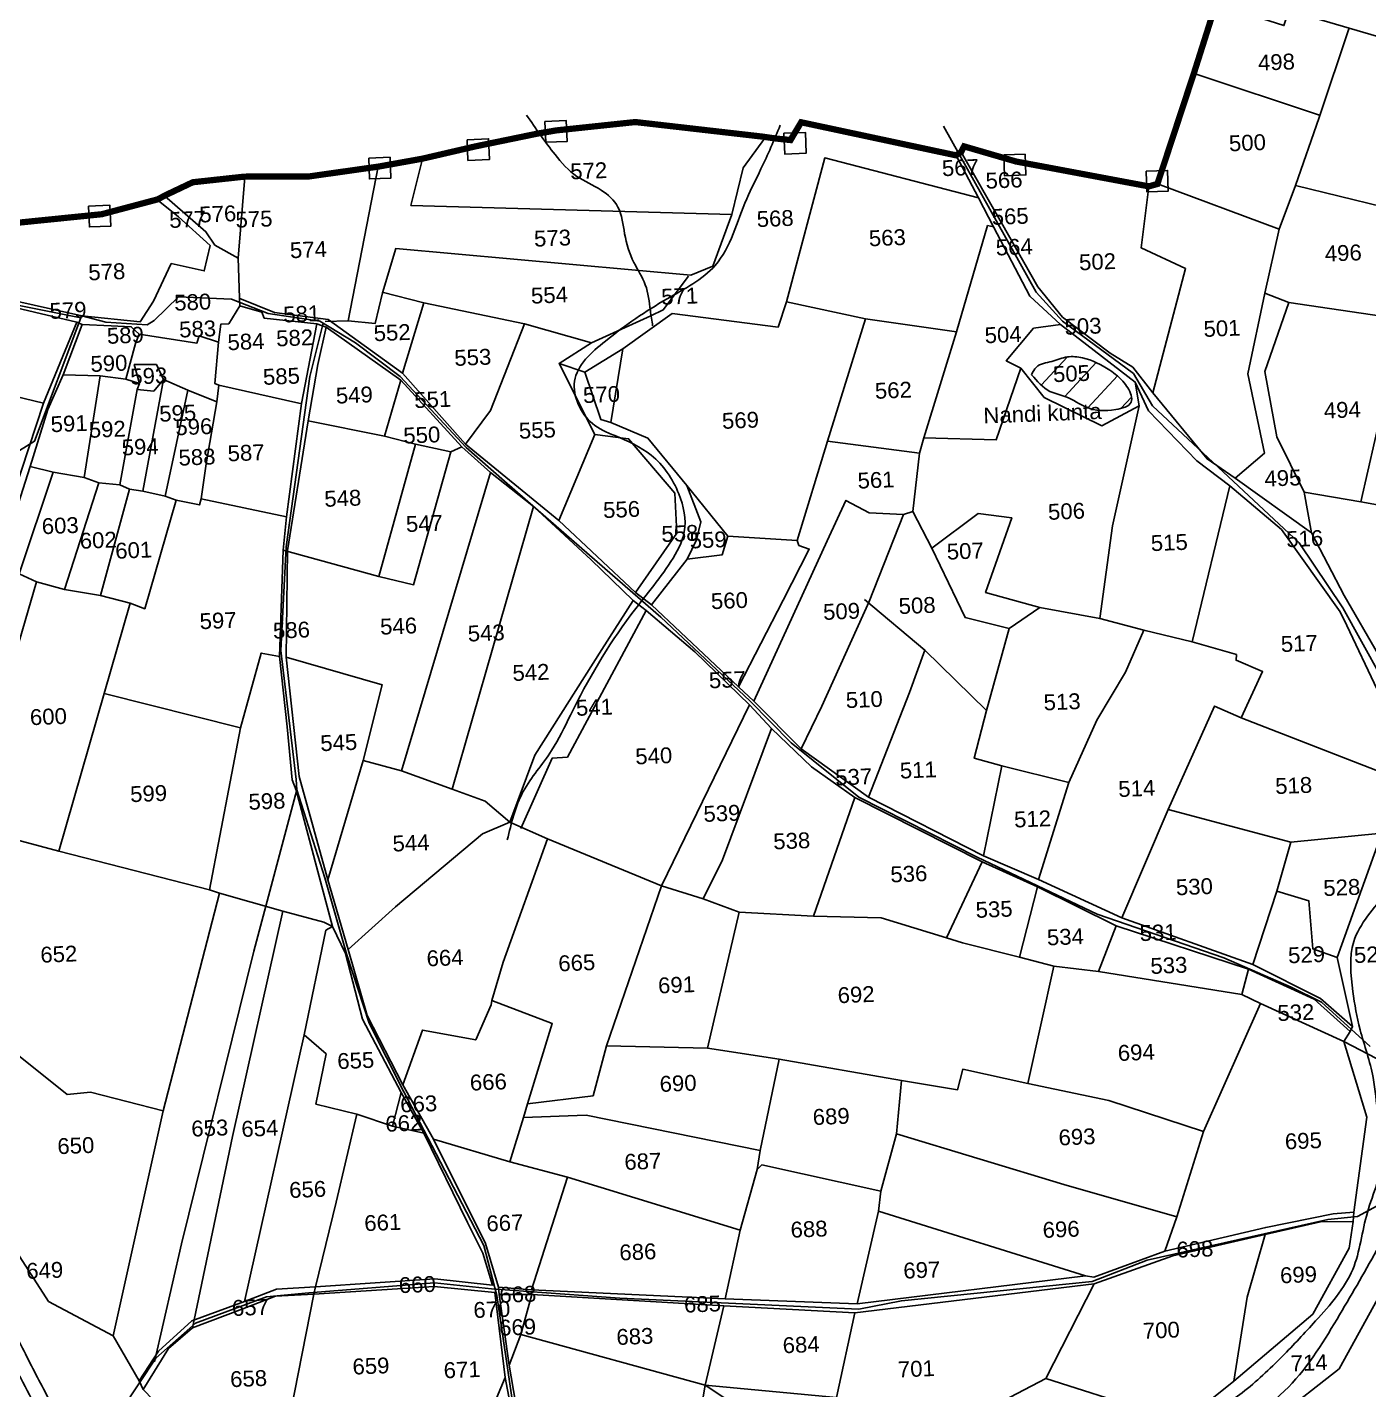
# Model space of a CAD drawing. Header units: inches. Extents: x 191726 to 254104, y 1600078 to 1621862.
# Drawn here: x 197962 to 199682, y 1615806 to 1617553 of the extents above; entities that cross this region are included whole.
import ezdxf
from ezdxf.enums import TextEntityAlignment as Align

# ---------------------------------------------------------------- set-up
doc = ezdxf.new("R2010")
doc.units = ezdxf.units.IN
doc.header["$LTSCALE"] = 15
doc.header["$MEASUREMENT"] = 0
doc.linetypes.add('ACAD_ISO02W100', pattern=[15, 12, -3])
for name, color, linetype in [('PLOT', 7, 'Continuous'), ('PLOT NO', 7, 'Continuous'), ('ROAD', 1, 'Continuous'), ('STREAM', 4, 'Continuous'), ('VILLAGE BOUNDARY STONES', 1, 'Continuous'), ('VILLAGE BOUNDAY', 5, 'Continuous')]:
    doc.layers.add(name, color=color, linetype=linetype)
doc.styles.get("Standard").update_dxf_attribs({"font": 'arial.ttf'})

msp = doc.modelspace()

# ---------------------------------------------------------------- hatches: boundary and pattern name
at = {"layer": 'STREAM'}
h = msp.add_hatch(dxfattribs=at)
h.set_pattern_fill('ANSI31', color=256, scale=254.277935, angle=2.2624)
h.set_pattern_definition([(47.2624, (196958.774, 1615726.033), (-23.3449, 21.57047), [])])
edge = h.paths.add_edge_path()
edge.add_spline(control_points=[(199249.3, 1617107.8), (199251, 1617111.4), (199255.9, 1617121.8), (199275.9, 1617123.8), (199294.4, 1617132.2), (199321.4, 1617129.7), (199342.4, 1617118.9), (199361.7, 1617104.7), (199373, 1617093), (199382.4, 1617068.9), (199350, 1617060.3), (199321.5, 1617062), (199296.5, 1617080.3), (199268.2, 1617085.2), (199256.3, 1617099.4), (199249.3, 1617107.8)], knot_values=[0, 0, 0, 0, 1.137298, 3.224371, 5.27003, 7.164129, 10.935706, 12.149162, 14.14206, 15.984788, 18.152775, 21.822375, 24.764702, 26.89406, 30.010178, 30.010178, 30.010178, 30.010178], degree=3, periodic=0)
h.paths.add_polyline_path([(199182.9, 1617039.5), (199344.8, 1617045.9), (199343.6, 1617076.9), (199181.7, 1617070.5)], flags=9)
h.paths.add_polyline_path([(199272.2, 1617092.4), (199329.9, 1617094.7), (199328.7, 1617125.8), (199270.9, 1617123.6)], flags=24)

# ---------------------------------------------------------------- linework, layer by layer
at = {"layer": 'PLOT'}
for points in [[(199509.3, 1617575.5), (199572.8, 1617555.5), (199579.1, 1617574.9), (199656.3, 1617552.3), (199805.6, 1617508.4)], [(199755.6, 1617309.4), (199587.6, 1617350.4), (199566.8, 1617294.3), (199587.6, 1617350.4), (199617.8, 1617437.5), (199656.5, 1617552.5)], [(199619.7, 1617440), (199457.9, 1617493.9)], [(198343.3, 1617175.9), (198373, 1617177.1), (198407.8, 1617173.6), (198417, 1617212.9), (198434.3, 1617269.8), (198812.4, 1617235.6), (198840.6, 1617247), (198865.1, 1617313.4), (198879.5, 1617372.9), (198907.2, 1617411.3)], [(199579.2, 1617200.3), (199698, 1617182.9), (199719.7, 1617152.3), (199799.5, 1617131.2), (199798.9, 1617111.2), (199796, 1617074.8), (199794.9, 1617043.9), (199792.6, 1616892.8), (199796, 1617074.8), (199707.5, 1617101.9), (199796, 1617074.8), (199798.9, 1617111.2), (199929.3, 1617166.2), (199939.9, 1617235.4), (200024.1, 1617231.1), (200027.4, 1617252.4), (200093, 1617416.8)], [(198468.1, 1617384.8), (198453.5, 1617324.9), (198865.1, 1617313.4)], [(198725.1, 1617141), (198788.5, 1617186.5), (198924.2, 1617168.8), (198935.2, 1617201.4), (198984.1, 1617385.8), (199181.3, 1617334.4), (199200.5, 1617297.4), (199192.9, 1617299.1), (199152.9, 1617162.7), (199111.3, 1617026.9), (199105.6, 1617007), (199097, 1616932.5), (199121.2, 1616885.2), (199164.1, 1616796.4), (199220.5, 1616782.4), (199259.8, 1616809.2), (199336.7, 1616795.1), (199393.2, 1616780.4), (199455.1, 1616765.2), (199512, 1616749), (199511.4, 1616741.7), (199545.5, 1616727.2), (199518.1, 1616667.7)], [(199715.5, 1616563.9), (199768.4, 1616562.5), (199781.3, 1616625.8), (199700.3, 1616665.7), (199692.3, 1616704.3), (199653.5, 1616786), (199645.1, 1616803.8), (199569.6, 1616909.2), (199503.4, 1616965.1), (199461, 1616997.3), (199399, 1617061.3), (199382.1, 1617098.4), (199286.4, 1617172), (199247.2, 1617208.6), (199200.5, 1617297.4), (199181.3, 1617334.4), (199152.4, 1617389.1)], [(199158.9, 1617393.3), (199210.7, 1617302.5), (199257.1, 1617220.6), (199288.7, 1617181.8), (199350.2, 1617135.3), (199379, 1617117.6), (199404.6, 1617084.4), (199474.3, 1616999.8), (199510.3, 1616975.1), (199608.1, 1616905)], [(198411.4, 1617374.6), (198373, 1617177.1)], [(198137.4, 1617337), (198190.5, 1617291.2), (198202.1, 1617274.1), (198232, 1617257.2), (198240.7, 1617361)], [(199399.6, 1617349.3), (199389.6, 1617270.7), (199446.7, 1617244), (199404.6, 1617084.4)], [(199410.6, 1617352.4), (199566.8, 1617294.3), (199548.2, 1617212.4), (199526.6, 1617109.1), (199547.8, 1617007), (199510.3, 1616975.1)], [(197804, 1617254.2), (197880.6, 1617232), (197941.7, 1617203.4), (198031.4, 1617183.3), (198106.4, 1617175.7), (198123.3, 1617202.2), (198146.1, 1617250.4), (198188.5, 1617241), (198196.2, 1617273.4), (198155.4, 1617310.4), (198127.1, 1617332.7)], [(198232, 1617257.2), (198233.8, 1617206.4), (198234, 1617196.3), (198219.9, 1617173), (198209.8, 1617172.8), (198206.8, 1617149.4), (198202.2, 1617096.5), (198207, 1617094.6), (198204.6, 1617073.2), (198191, 1616993.7), (198184.3, 1616948.8), (198182.3, 1616940.9), (198152.4, 1616947), (198138.4, 1616952), (198109.8, 1616958.4), (198092.4, 1616961), (198080.2, 1616966.7), (198053.4, 1616969), (198034.4, 1616976.1), (197994.8, 1616982.7), (197965.3, 1616990)], [(198416.6, 1617213.5), (198469.9, 1617200.1), (198599.1, 1617173.2), (198684.9, 1617148.8), (198760.9, 1617183.1), (198776.9, 1617190.8), (198809.3, 1617234.3)], [(199598.7, 1616957.1), (199563.6, 1617028.1), (199548.5, 1617112), (199579.2, 1617200.3), (199548.2, 1617212.4)], [(197915.7, 1616835.6), (197965.3, 1616990), (197987.7, 1617063.3), (198007.6, 1617107.7), (198031.8, 1617172.3), (198024.9, 1617175.1), (197939.9, 1617195.4)], [(199721.6, 1616588.8), (199518.1, 1616667.7), (199483.7, 1616682.9), (199424.3, 1616550.1), (199364.8, 1616411.4), (199258.2, 1616460.6), (199187.8, 1616490.8), (199040.3, 1616566.1), (198954, 1616628.1), (198893.1, 1616689.2), (198873.4, 1616707.4), (198762.1, 1616812.7), (198741.5, 1616828.7), (198643, 1616920.8), (198523.3, 1617018.8), (198442.8, 1617109.6), (198347.5, 1617178.8), (198278.4, 1617187.4), (198233.9, 1617205.7)], [(198234, 1617196.3), (198262.5, 1617188.1), (198265.2, 1617180.4), (198332.6, 1617172.9), (198344.9, 1617168.7), (198440.4, 1617100.7), (198518.7, 1617015.3), (198555.6, 1616982.6), (198610.6, 1616938.7), (198684.5, 1616870.6), (198738.4, 1616818.1), (198755.2, 1616805.6), (198817.6, 1616752.4), (198887.5, 1616684.4), (198915.8, 1616654.3), (198966.9, 1616605.1), (199022.6, 1616565.7), (199185.9, 1616483), (199257, 1616451.2), (199357.9, 1616401), (199527.6, 1616345.6), (199611.5, 1616306.9), (199657.9, 1616265.7), (199649.6, 1616252.8), (199679.2, 1616155.7), (199662.6, 1616033.7), (199661.4, 1616022.1), (199656.3, 1615987.9), (199609.9, 1615903.2), (199508.5, 1615817), (199418.2, 1615745.1)], [(198469.9, 1617200.1), (198442.8, 1617109.6)], [(198935.2, 1617201.4), (199036.2, 1617179.4), (199152.9, 1617162.7)], [(198024.9, 1617175.1), (197982.3, 1617071.2), (197944.8, 1616956.8), (197923, 1616887.3), (197912.5, 1616850.9), (197890.6, 1616812.6), (197854.7, 1616743.7), (197821, 1616666.2), (197675.1, 1616349.3), (197625.6, 1616234.7), (197615.3, 1616225.9)], [(198332.6, 1617172.9), (198313, 1617070.9), (198293.8, 1616925.6), (198289.8, 1616882.9), (198285.1, 1616746.6), (198294.9, 1616656.3), (198301.1, 1616588.1), (198306.5, 1616575.1), (198352.9, 1616400.2), (198369.5, 1616365.6), (198391.3, 1616281.5), (198441.1, 1616187.2), (198470, 1616135.4), (198526.1, 1616020.8), (198545.8, 1615981.5), (198558.2, 1615940.2), (198484, 1615948.4), (198330.9, 1615938.2), (198280.9, 1615935), (198240.1, 1615919.4), (198172.4, 1615894.5), (198129.7, 1615855.8), (198104.9, 1615817.7), (198110, 1615806.5)], [(198599.1, 1617173.2), (198555.4, 1617061.7), (198523.3, 1617018.8)], [(199036.2, 1617179.4), (198987.5, 1617022.4), (198948.5, 1616895.3), (198859.7, 1616900.6), (198807.4, 1616965.6)], [(197534.3, 1617057.8), (197576.9, 1617081.7), (197579.9, 1617168.4), (197982.3, 1617071.2)], [(198088.1, 1617102), (198100.5, 1617147.8), (198105, 1617159.7), (198094.8, 1617169.4), (198069.2, 1617170.3), (198031.8, 1617172.3)], [(198105, 1617159.7), (198178.8, 1617148.1), (198182.1, 1617157.8), (198206.8, 1617149.4)], [(198628.2, 1615441.4), (198593.3, 1615757.8), (198579.4, 1615837.9), (198566.5, 1615928.4), (198565.7, 1615937.7), (198549.2, 1615993.9), (198482.4, 1616127.5), (198443.1, 1616197.3), (198397.5, 1616286.3), (198373, 1616370.8), (198346.9, 1616459.9), (198310, 1616592.7), (198293.5, 1616745.8), (198295.1, 1616882.2), (198321.5, 1617048.5), (198334, 1617121.1), (198344.9, 1617168.7)], [(199387.1, 1617068.1), (199339.5, 1617042.1), (199265.6, 1617078.4), (199235.4, 1617116.3), (199216.7, 1617125.8), (199251.9, 1617167.4), (199286.4, 1617172)], [(198684.9, 1617148.8), (198643.4, 1617122.3), (198689.4, 1617031.1), (198643, 1616920.8)], [(198676.6, 1617111.2), (198725.1, 1617141), (198709.8, 1617046.7)], [(198136.2, 1617101.7), (198127.1, 1617120.9), (198098.6, 1617121.1), (198105.3, 1617096.4)], [(198762.1, 1616812.7), (198807.7, 1616871.4), (198819.8, 1616896.2), (198825.1, 1616919.2), (198807.4, 1616965.6), (198757.3, 1617026.6), (198709.8, 1617046.7), (198696.8, 1617050.5), (198676.6, 1617111.2), (198643.4, 1617122.3)], [(198007.6, 1617107.7), (198055.1, 1617106.2), (198088.1, 1617102), (198105.3, 1617096.4), (198102.5, 1617088.8), (198123.6, 1617086.8), (198136.2, 1617101.7), (198167.6, 1617087.8), (198204.6, 1617073.2)], [(198055.1, 1617106.2), (198034.4, 1616976.1)], [(199235.4, 1617116.3), (199203.7, 1617024.1), (199111.3, 1617026.9)], [(198102.5, 1617088.8), (198080.2, 1616966.7)], [(198136.2, 1617101.7), (198109.8, 1616958.4)], [(198138.4, 1616952), (198167.6, 1617087.8)], [(198207, 1617094.6), (198309.8, 1617071.5), (198313, 1617070.9)], [(198440.4, 1617100.7), (198419.4, 1617029.1)], [(199336.7, 1616795.1), (199352.9, 1616914), (199387.1, 1617068.1), (199382.1, 1617098.4)], [(199707.5, 1617101.9), (199671.6, 1616944.8), (199598.7, 1616957.1), (199608.1, 1616905), (199650.1, 1616824.5), (199694.1, 1616748.5)], [(198321.5, 1617048.5), (198419.4, 1617029.1), (198459.5, 1617018.7), (198504.7, 1617008.8), (198518.7, 1617015.3)], [(198459.5, 1617018.7), (198412.5, 1616849.1), (198289.8, 1616882.9)], [(198689.4, 1617031.1), (198732.6, 1617025.7), (198791.7, 1616956.1), (198794.6, 1616904.8), (198741.5, 1616828.7)], [(199105.6, 1617007), (198987.5, 1617022.4)], [(198412.5, 1616849.1), (198456.8, 1616838.5), (198504.7, 1617008.8)], [(197994.8, 1616982.7), (197951.1, 1616852.3), (197973.3, 1616842), (198009.1, 1616832.2), (198055.3, 1616824.5), (198093.3, 1616814.8), (198112.1, 1616807.7), (198152.4, 1616947)], [(198555.6, 1616982.6), (198441.4, 1616599.7)], [(198053.4, 1616969), (198009.1, 1616832.2)], [(199503.4, 1616965.1), (199455.1, 1616765.2)], [(200229.8, 1616975), (200231.4, 1616828.1), (200088, 1616824), (199792.6, 1616892.8), (199714.2, 1616936.9), (199671.6, 1616944.8)], [(198055.3, 1616824.5), (198092.4, 1616961)], [(198184.3, 1616948.8), (198293.8, 1616925.6)], [(198893.1, 1616689.2), (198987, 1616894.9), (199011.3, 1616946.7), (199041.2, 1616930.8), (199085.1, 1616928.6), (199097, 1616932.5)], [(198506.3, 1616576.3), (198610.6, 1616938.7)], [(199085.1, 1616928.6), (199041.1, 1616817.1), (198980.2, 1616682.8), (198954, 1616628.1)], [(199121.2, 1616885.2), (199180.9, 1616930), (199223.8, 1616924.4), (199190.3, 1616828.7), (199259.8, 1616809.2)], [(198859.7, 1616900.6), (198852.6, 1616877), (198807.7, 1616871.4)], [(198948.5, 1616895.3), (198951, 1616888.9), (198964.1, 1616884.1), (198930.7, 1616818.7), (198873.4, 1616707.4)], [(197881.9, 1616529), (197973.3, 1616842)], [(198235.1, 1616654.9), (198060, 1616698.9), (198093.3, 1616814.8)], [(198373, 1616370.8), (198433.6, 1616425.5), (198545.4, 1616518.9), (198580.4, 1616534.1), (198612.2, 1616619.9), (198698.3, 1616755.3), (198738.4, 1616818.1)], [(199040.3, 1616566.1), (199092.7, 1616700.4), (199112.5, 1616754.6), (199035.1, 1616819.4)], [(198755.2, 1616805.6), (198654.2, 1616617.4), (198634.4, 1616616), (198594.5, 1616526.1)], [(199112.5, 1616754.6), (199191.6, 1616677.4), (199220.5, 1616782.4)], [(199191.6, 1616677.4), (199175.6, 1616616), (199211.2, 1616606.3), (199297.2, 1616584.7), (199333.1, 1616664.8), (199369.9, 1616726.5), (199393.2, 1616780.4)], [(198195, 1616447.2), (198235.1, 1616654.9), (198261.6, 1616750.8), (198285.1, 1616746.6)], [(198293.5, 1616745.8), (198416.7, 1616710.1), (198392.4, 1616613.2), (198441.4, 1616599.7), (198506.3, 1616576.3), (198548.8, 1616560.9), (198580.4, 1616534.1), (198628.7, 1616512.8), (198774.7, 1616452.2), (198828.1, 1616435.5), (198874.5, 1616418.4), (198969.6, 1616413.3), (199056.3, 1616411.5), (199140.2, 1616385.6), (199160.5, 1616379.1), (199233.7, 1616360.8), (199277.8, 1616349.2), (199335, 1616342.7), (199519, 1616313.1), (199542.8, 1616301.3), (199649.6, 1616252.8), (199753.9, 1616198.6)], [(198104.9, 1615817.7), (198071.7, 1615875.2), (197988.7, 1615919.5), (197940.4, 1615994.5), (197861, 1616104.7), (197756.3, 1616167.1), (197632.2, 1616216), (197615.3, 1616225.9), (197602.7, 1616236.6), (197425.4, 1616348.5), (197393.6, 1616401.5), (197385.8, 1616401.7), (197369.3, 1616521.1), (197280.2, 1616609.3), (197206.4, 1616710.2)], [(198060, 1616698.9), (198002.1, 1616496.9)], [(198856.5, 1615922.7), (198875.4, 1616010.8), (198897.6, 1616088.6), (198901.1, 1616112.8), (198925.7, 1616229.9), (198833.6, 1616244.3), (198704.1, 1616247.3), (198774.7, 1616452.2), (198887.5, 1616684.4)], [(198915.8, 1616654.3), (198853.1, 1616485.6), (198828.1, 1616435.5)], [(198392.4, 1616613.2), (198346.9, 1616459.9)], [(199211.2, 1616606.3), (199187.8, 1616490.8)], [(199258.2, 1616460.6), (199297.2, 1616584.7)], [(199022.6, 1616565.7), (198969.6, 1616413.3)], [(199424.3, 1616550.1), (199581.5, 1616508.3), (199698.2, 1616519.7), (199641.1, 1616360.6), (199660.8, 1616271.8)], [(198289.2, 1615726.6), (198329.1, 1615928.9), (198330.9, 1615938.2), (198357.6, 1616046.7), (198384.1, 1616159.7), (198331.6, 1616172.5), (198344.9, 1616236.8), (198316.5, 1616261.5), (198344.5, 1616395.5), (198352.9, 1616400.2), (198341.8, 1616405.6), (198289.2, 1616420), (198208, 1616443.1), (198195, 1616447.2), (198002.1, 1616496.9), (197881.9, 1616529)], [(198580.4, 1616098.3), (198597.6, 1616155.2), (198602.8, 1616172.7), (198634.6, 1616276), (198557, 1616305.3), (198571.6, 1616354.3), (198628.7, 1616512.8)], [(199641.1, 1616360.6), (199609.7, 1616371.7), (199604.7, 1616433.3), (199563.8, 1616445.5), (199581.5, 1616508.3)], [(199185.9, 1616483), (199140.2, 1616385.6)], [(197703, 1616385.5), (197822.4, 1616374.7), (197851.9, 1616310.3), (197913.7, 1616264), (198012.8, 1616184.8), (198042.4, 1616187.7), (198135.8, 1616163.9), (198208, 1616443.1)], [(199257, 1616451.2), (199233.7, 1616360.8)], [(199563.8, 1616445.5), (199532.9, 1616351.3)], [(198289.2, 1616420), (198224.6, 1616130.9), (198173.4, 1615885.4)], [(198833.6, 1616244.3), (198874.5, 1616418.4)], [(199657.9, 1616265.7), (199660.8, 1616271.8), (199619.9, 1616307.9), (199532.9, 1616351.3), (199364.8, 1616411.4)], [(199357.9, 1616401), (199335, 1616342.7)], [(199277.8, 1616349.2), (199244.5, 1616199)], [(199519, 1616313.1), (199527.6, 1616345.6)], [(198443.1, 1616197.3), (198468.2, 1616267.4), (198536.5, 1616254.8), (198556.2, 1616299.6), (198557, 1616305.3)], [(199420.1, 1615983.7), (199435.4, 1616027.8), (199469.7, 1616137.2), (199542.8, 1616301.3)], [(198240.1, 1615919.4), (198316.5, 1616261.5)], [(198704.1, 1616247.3), (198687, 1616183.2), (198602.8, 1616172.7)], [(199469.7, 1616137.2), (199348.3, 1616177.2), (199244.5, 1616199), (199161.1, 1616217.1), (199154.3, 1616190.9), (199082.3, 1616202.7), (198925.7, 1616229.9)], [(199082.3, 1616202.7), (199075.9, 1616134.2), (199055.9, 1616060.8), (199053.1, 1616035.2), (199025.7, 1615916.3)], [(198429.8, 1616144.1), (198441.1, 1616187.2)], [(198903.1, 1615150.9), (198974.9, 1615125.6), (198988.9, 1615155.9), (199073.1, 1615178.3), (199105.2, 1615170.1), (199125, 1615182.9), (199157.8, 1615267.9), (199235.3, 1615478.1), (199379.7, 1615650.9), (199562.9, 1615769.9), (199643.8, 1615833.1), (199720.8, 1615973.8), (199751.7, 1616043.6), (199750.8, 1616067), (199751.4, 1616074.1), (199753.4, 1616085.6), (199761.2, 1616181.2)], [(198071.7, 1615875.2), (198135.8, 1616163.9)], [(198384.1, 1616159.7), (198429.8, 1616144.1), (198470, 1616135.4)], [(198597.6, 1616155.2), (198678, 1616158.4), (198901.1, 1616112.8)], [(198482.4, 1616127.5), (198580.4, 1616098.3), (198654.3, 1616078.7), (198875.4, 1616010.8)], [(199075.9, 1616134.2), (199290.7, 1616069.4), (199435.4, 1616027.8)], [(198897.6, 1616088.6), (198903.4, 1616094.5), (199055.9, 1616060.8)], [(198608, 1615934.3), (198654.3, 1616078.7)], [(198566.5, 1615928.4), (198608.3, 1615928.3), (198854.5, 1615913.7), (199022.8, 1615904.7), (199329.5, 1615942.2), (199430.2, 1615978.1), (199548.7, 1616005.4), (199619.9, 1616021.6), (199661.4, 1616022.1)], [(198856.5, 1615922.7), (199025.7, 1615916.3), (199318.6, 1615952.2), (199329.2, 1615950.5), (199420.1, 1615983.7), (199549.5, 1616014.4), (199636.1, 1616031.9), (199662.6, 1616033.7)], [(199318.6, 1615952.2), (199053.1, 1616035.2)], [(199508.5, 1615817), (199525.5, 1615924.8), (199548.7, 1616005.4)], [(198586.2, 1615758.8), (198574.2, 1615821.9), (198561, 1615930.7), (198483.3, 1615938.6), (198329.1, 1615928.9), (198280, 1615926.4), (198237.8, 1615910), (198173.4, 1615885.4), (198142.7, 1615859.1), (198110, 1615806.5), (198188.2, 1615725.7)], [(198565.7, 1615937.7), (198608, 1615934.3), (198856.5, 1615922.7)], [(199329.5, 1615942.2), (199267.6, 1615820.8)], [(198579.4, 1615837.9), (198594.3, 1615877), (198608.3, 1615928.3)], [(198854.5, 1615913.7), (198830.8, 1615812), (198812, 1615702.3), (198747.6, 1615716.9), (198586.2, 1615758.8)], [(199022.8, 1615904.7), (198999.1, 1615796.4), (198830.8, 1615812), (198594.3, 1615877)], [(198552.1, 1615769), (198574.2, 1615821.9)], [(198830.8, 1615812), (198978.8, 1615713.6), (199084.6, 1615667.8), (199149, 1615588.4), (199231.7, 1615561.7), (199292.9, 1615676.3), (199386.1, 1615742.1)], [(199393.8, 1615780.3), (199267.6, 1615820.8), (199120.7, 1615743.6)]]:
    msp.add_lwpolyline(points, dxfattribs=at)
at = {"layer": 'ROAD'}
for points in [[(199809.4, 1616586.9), (199780.8, 1616645.9), (199722.5, 1616675.7), (199648.2, 1616808.7), (199592.2, 1616892.1), (199404.1, 1617067.8), (199380.1, 1617109.2), (199288.7, 1617176.4), (199255.1, 1617213.7), (199136.5, 1617426.3)], [(196988.8, 1615829.8), (197069.5, 1616159.4), (197146, 1616393.6), (197182, 1616518.4), (197220.1, 1616637), (197232.3, 1616667.6), (197336.2, 1616733.6), (197428.4, 1616754.6), (197487.6, 1616781.7), (197537, 1616820.4), (197680.1, 1616856.8), (197712.4, 1616889.7), (197781.1, 1616929.2), (197871.1, 1616955.5), (197911.4, 1616985.9), (197970.9, 1617022.4), (198030.3, 1617180.8), (197940.6, 1617198.6), (197892.2, 1617220.8), (197780.2, 1617258.5)], [(198031.4, 1617183.3), (198062.3, 1617175), (198115.3, 1617171.6), (198124.3, 1617177.3), (198155.3, 1617207.8), (198223.3, 1617204.6), (198270.5, 1617186.4), (198336.8, 1617176.5), (198382.3, 1617148.5), (198439.8, 1617105.4), (198524.2, 1617014.6), (198573.3, 1616971.1), (198662.7, 1616893.4), (198773.8, 1616796.7), (198887.9, 1616689.7), (198941.2, 1616635.6), (199027.7, 1616566.1), (199179.5, 1616489.2), (199333.5, 1616415.9), (199495.8, 1616360.1), (199582.3, 1616322.4), (199621.2, 1616303), (199683.4, 1616246.4)], [(198124.7, 1615841.9), (198159.3, 1615993.1), (198252.1, 1616368.4), (198307, 1616575.4), (198306.5, 1616588.9), (198286.7, 1616754), (198293.3, 1616887.2), (198324, 1617105.7), (198340.9, 1617174.1)], [(198307, 1616575.4), (198342.9, 1616462.8), (198371.2, 1616363.7), (198400.1, 1616276.4), (198444.5, 1616188.2), (198480.4, 1616119.3), (198547, 1615991.1), (198563.6, 1615927.2), (198584.3, 1615787.8), (198597.3, 1615674.9), (198614.4, 1615522.4), (198635.3, 1615357), (198635.2, 1615327.8), (198621.2, 1615274.1), (198607.9, 1615245.6), (198636.7, 1615183.6), (198658.7, 1615140.2), (198692.3, 1614914.2), (198704.4, 1614854.9), (198729.8, 1614693.8), (198736.3, 1614648.8), (198787.2, 1614529.3)], [(199837.2, 1616134.2), (199746.8, 1616071.7), (199667, 1616028.2), (199629.2, 1616024.6), (199397.4, 1615972.5), (199326.9, 1615944.8), (199082.3, 1615920.3), (199027.8, 1615909.6), (198721.4, 1615923.7), (198556.6, 1615935.4), (198483.6, 1615943.1), (198322.6, 1615930.4), (198268.1, 1615925.3), (198177.4, 1615891.6), (198126.5, 1615846.8), (198082.9, 1615780.7)]]:
    msp.add_lwpolyline(points, dxfattribs=at)
at = {"layer": 'STREAM'}
for points in [[(198601.8, 1617440.7), (198638.2, 1617390.1), (198666.3, 1617362.1), (198697.2, 1617344.6), (198718.9, 1617322.6), (198727.5, 1617288.6), (198739.4, 1617251.7), (198754, 1617223.1), (198760.5, 1617190.1), (198763.4, 1617170.5)], [(198577, 1616511.2), (198597.5, 1616573.4), (198633.9, 1616625.8), (198658.1, 1616671.4), (198735.4, 1616799.7), (198786.8, 1616868.2), (198804, 1616906.4), (198796.9, 1616955), (198761.6, 1617004.5), (198714.8, 1617029.7), (198686.1, 1617045.2), (198663.2, 1617099.4), (198702.8, 1617150.9), (198781.8, 1617205), (198843.6, 1617248), (198884, 1617333.4), (198902.3, 1617371.6), (198927.1, 1617427.7)], [(200284.6, 1617318.1), (200282.8, 1617295.2), (200308, 1617264.9), (200318.8, 1617237.9), (200313.2, 1617200.9), (200311.6, 1617163.8), (200314.4, 1617133), (200342.5, 1617096.6), (200382, 1617048.7), (200413.1, 1617023.6), (200433.1, 1617001.4), (200471.7, 1616974), (200539, 1616906.3), (200567.3, 1616856.5), (200569.1, 1616800.5), (200558.2, 1616754.8), (200544.3, 1616684.2), (200533.3, 1616679.5), (200507.2, 1616682.2), (200451.6, 1616680.6), (200406.4, 1616667.1), (200348.6, 1616657.4), (200255.5, 1616634.5), (200207.1, 1616620.9), (200137.7, 1616623.1), (200079.8, 1616633.1), (200010.4, 1616657.1), (199951.4, 1616647.3), (199867.7, 1616603.8), (199798.1, 1616565.2), (199772.9, 1616530.2), (199741.5, 1616491.5), (199704.4, 1616443.6), (199662.4, 1616380.8), (199661.2, 1616317), (199670.5, 1616267.9), (199687.2, 1616206.8), (199693.4, 1616158.4), (199699.8, 1616106.7), (199679.8, 1616033.6), (199661, 1615960.5), (199613.5, 1615894.5), (199570.7, 1615849), (199519.3, 1615802.4), (199421.8, 1615734.9), (199369.1, 1615688.9), (199325.7, 1615644.5), (199307, 1615618.5), (199252.2, 1615559.2), (199180.7, 1615536.5), (199109.1, 1615564), (199024.5, 1615637.9), (198977.5, 1615685.5), (198908.7, 1615697.2), (198836.5, 1615738.8), (198829.8, 1615782.5), (198830.1, 1615727.5), (198819.4, 1615685.6), (198809.4, 1615626.5), (198805, 1615581.2), (198773.8, 1615539.2), (198725.8, 1615501.4), (198686.7, 1615425.4), (198692.5, 1615373.7), (198688.2, 1615310.4), (198665, 1615270), (198613.7, 1615188.9), (198579.8, 1615137.5), (198564.4, 1615073.2), (198539.2, 1614958.4), (198526.6, 1614903.5), (198525.1, 1614861.8), (198530.9, 1614839.8), (198526.1, 1614821.7), (198505.5, 1614821.7), (198462.3, 1614863.8), (198415.4, 1614939.3), (198351.8, 1615030.1), (198354.7, 1615099.5), (198362.9, 1615187.9), (198390.6, 1615270.6), (198403.1, 1615314.9), (198370.2, 1615365), (198327.3, 1615399.5), (198293.1, 1615482.2), (198278.6, 1615581.2), (198265.7, 1615641.9), (198256.5, 1615669), (198247.3, 1615699)], [(199249.3, 1617107.8), (199255.4, 1617117.6), (199275.3, 1617124.9), (199295.3, 1617130.6), (199314.5, 1617129.5), (199349.4, 1617113.6), (199359.3, 1617106.2), (199372.6, 1617090.9), (199377, 1617072.7), (199357.1, 1617063.1), (199319.9, 1617066), (199293.2, 1617079.4), (199272.7, 1617086.4), (199249.3, 1617107.8)], [(198709.8, 1615373.8), (198750.2, 1615429.5), (198786.4, 1615492.2), (198855.8, 1615548.4), (198923.2, 1615555.5), (199031.7, 1615550.8), (199114.3, 1615525), (199158.7, 1615509.4), (199248.3, 1615541.9), (199319.4, 1615626.8), (199462.9, 1615732.4), (199573.7, 1615804.7), (199641, 1615896.9), (199691.7, 1615984.7), (199733.3, 1616091.4), (199725.4, 1616176.5), (199721.2, 1616268.4), (199710.1, 1616336.9), (199701.3, 1616396.5), (199812.1, 1616498.6), (199893.8, 1616568.8), (199983, 1616578.1), (200034.2, 1616538.9), (200085.4, 1616515.8), (200199.6, 1616546.8), (200245.4, 1616595.6), (200321.5, 1616611.5), (200430.7, 1616616.6), (200542.4, 1616629.4), (200596, 1616690.1), (200624, 1616750.5), (200680.4, 1616839), (200695.9, 1616862.1), (200737.6, 1616917.9), (200765.6, 1616909.3), (200788.3, 1616906.3), (200802.4, 1616924.3), (200844.2, 1616927.2)], [(197143.6, 1616597.3), (197188.2, 1616535.3), (197218.6, 1616485.1), (197241.1, 1616448.9), (197282.2, 1616349.9), (197331.4, 1616312.8), (197394.8, 1616260.2), (197458.7, 1616226.3), (197495.5, 1616203.6), (197573.5, 1616158.4), (197645.2, 1616119.9), (197715.3, 1616088), (197771.3, 1616049.4), (197850.3, 1615978.2), (197933.2, 1615858.1), (197978.1, 1615773.2), (198038.9, 1615662), (198077.3, 1615567), (198073.6, 1615519.8), (198018, 1615484.8), (197982.4, 1615492.1), (197908, 1615542.4), (197791.4, 1615571.9), (197726.9, 1615574.3), (197663.6, 1615624.4), (197641.7, 1615691), (197612.5, 1615741.2), (197547.8, 1615759.9), (197436.8, 1615794.5), (197378.6, 1615826.9), (197347.2, 1615883.8), (197323.2, 1615923.3), (197293.3, 1615945), (197249.8, 1615963.1), (197167.7, 1615956.7), (197125.4, 1615962.5), (197095.7, 1615991.6), (197054.3, 1616020.9), (197009.2, 1616050.7)], [(197047.5, 1616004.6), (197062.5, 1615969.9), (197109.7, 1615921), (197136.4, 1615903.5), (197218.4, 1615896.2), (197292.3, 1615890.5), (197324.4, 1615846.6), (197386.4, 1615770.8), (197427.7, 1615760.7), (197529, 1615734.3), (197600.4, 1615714.9), (197626.2, 1615657.1), (197673.5, 1615576.4), (197748.8, 1615519.9), (197807.4, 1615511.1), (197914.6, 1615493.1), (197968.1, 1615471.7), (198032.1, 1615466.8), (198070.5, 1615496.8), (198082.7, 1615510), (198144.1, 1615476.5), (198164.8, 1615455.1)]]:
    msp.add_spline(points, degree=3, dxfattribs=at)
msp.add_open_spline([(197920.2, 1614904.8), (197925.9, 1614905.9), (197942.7, 1614909.2), (197966.4, 1614917.2), (198009.9, 1614921.4), (198055.7, 1614937.3), (198111.5, 1614945.4), (198155.3, 1614946.9), (198195, 1614960.9), (198237.7, 1614977.6), (198274.7, 1614984.5), (198336.9, 1614978.1), (198263, 1615050.6), (198264.4, 1615104.6), (198278.9, 1615167.9), (198251.6, 1615228.2), (198240.9, 1615293.8), (198204.3, 1615352), (198205.3, 1615425.7), (198176.7, 1615499.8), (198121.5, 1615540), (198089.4, 1615580.4), (198078.5, 1615647.9), (198034.9, 1615716.5), (197989.5, 1615792.1), (197951.6, 1615867.1), (197917.3, 1615935.8), (197882.5, 1615997.5), (197844.7, 1616046.4), (197783.2, 1616083.2), (197713.1, 1616155), (197613.2, 1616219.2), (197500.3, 1616268.4), (197417.5, 1616329.9), (197348.9, 1616423.9), (197287.9, 1616495.5), (197235.1, 1616568.6), (197216.7, 1616618.5), (197200.9, 1616655.5), (197193.6, 1616675.7), (197192, 1616680.2)], degree=3, knots=[0, 0, 0, 0, 1.689878, 5.073348, 7.322631, 14.53612, 19.252728, 23.928308, 27.327752, 31.654464, 37.158478, 39.517468, 46.199966, 53.63578, 57.51862, 64.599417, 72.383165, 77.068347, 84.327881, 93.662754, 98.99388, 104.305099, 108.324464, 118.798345, 127.827198, 134.447094, 143.557928, 150.466451, 155.366781, 161.548998, 171.331692, 184.833383, 196.215861, 207.691762, 214.64681, 230.406493, 235.536009, 241.078369, 245.980751, 247.412311, 247.412311, 247.412311, 247.412311], dxfattribs=at)
at = {"layer": 'VILLAGE BOUNDARY STONES'}
for points in [[(198625.3, 1617432.5), (198652.7, 1617433.6), (198653.8, 1617407), (198626.3, 1617405.9)], [(198931.8, 1617417.4), (198959.2, 1617418.5), (198960.3, 1617391.9), (198932.8, 1617390.8)], [(198525.6, 1617409.2), (198553, 1617410.3), (198554.1, 1617383.7), (198526.6, 1617382.6)], [(198399.3, 1617385.5), (198426.7, 1617386.6), (198427.8, 1617360), (198400.3, 1617358.9)], [(199213.5, 1617389.6), (199240.9, 1617390.6), (199242, 1617364.1), (199214.5, 1617363)], [(199396.1, 1617368.8), (199423.6, 1617369.8), (199424.6, 1617343.3), (199397.2, 1617342.2)], [(198040.2, 1617323.9), (198067.6, 1617325), (198068.7, 1617298.4), (198041.2, 1617297.4)]]:
    msp.add_lwpolyline(points, close=True, dxfattribs=at)
at = {"layer": 'VILLAGE BOUNDAY', "linetype": 'ACAD_ISO02W100', "ltscale": 0.2, "const_width": 8}
msp.add_lwpolyline([(197909.9, 1617298.7), (198057.1, 1617313.6), (198128.6, 1617332.6), (198139.2, 1617338.2), (198173.8, 1617354.6), (198239.1, 1617361.7), (198248.8, 1617362.1), (198323.2, 1617362.1), (198411.4, 1617374.6), (198468.1, 1617384.8), (198535.7, 1617400.5), (198615.4, 1617416.9), (198640, 1617421.1), (198741.2, 1617431.8), (198903.5, 1617413.2), (198922, 1617410.6), (198940.2, 1617408.7), (198953.8, 1617431.5), (199152.4, 1617389.1), (199158.9, 1617393.3), (199162.7, 1617400.6), (199229.3, 1617381.2), (199399.6, 1617349.3), (199410.6, 1617352.4), (199457.6, 1617495), (199484.9, 1617581.1)], dxfattribs=at)

# ---------------------------------------------------------------- texts
at = {"layer": 'PLOT NO'}
for s, height, p in [('498', 20.34, (199563.2, 1617508.7)), ('500', 20.34, (199526, 1617405.3)), ('567', 20.34, (199158, 1617373.4)), ('572', 20.34, (198681.4, 1617369.3)), ('566', 20.34, (199213.9, 1617357.4)), ('577', 20.34, (198167.2, 1617307)), ('576', 20.34, (198205.8, 1617314)), ('575', 20.34, (198252.2, 1617307.3)), ('568', 20.34, (198920.5, 1617308.1)), ('565', 20.34, (199221.8, 1617310.9)), ('574', 20.34, (198322, 1617268.2)), ('573', 20.34, (198635, 1617283)), ('563', 20.34, (199064.3, 1617283.5)), ('564', 20.34, (199227, 1617271.7)), ('502', 20.34, (199333.8, 1617252.7)), ('496', 20.34, (199648.9, 1617263.9)), ('578', 20.34, (198063.5, 1617239.8)), ('580', 20.34, (198173.6, 1617200.9)), ('554', 20.34, (198631.1, 1617209.9)), ('571', 20.34, (198798, 1617208.5)), ('579', 20.34, (198013.8, 1617190.4)), ('581', 20.34, (198313.4, 1617185.8)), ('583', 20.34, (198179.9, 1617166.5)), ('552', 20.34, (198429.4, 1617161.8)), ('503', 20.34, (199315.2, 1617170)), ('501', 20.34, (199493.4, 1617167.3)), ('589', 20.34, (198087.3, 1617158.4)), ('584', 20.34, (198241.9, 1617150.2)), ('582', 20.34, (198304.3, 1617155.1)), ('504', 20.34, (199212.8, 1617159.2)), ('553', 20.34, (198532.8, 1617130.1)), ('590', 20.34, (198066.2, 1617122.4)), ('593', 20.34, (198117.3, 1617106.2)), ('585', 20.34, (198287.4, 1617105.8)), ('505', 20.34, (199300.4, 1617109.3)), ('549', 20.34, (198380.9, 1617081.8)), ('551', 20.34, (198481.4, 1617076)), ('570', 20.34, (198697.8, 1617082.4)), ('562', 20.34, (199072, 1617087.9)), ('595', 20.34, (198154.4, 1617058.5)), ('Nandi kunta', 20.342, (199263.2, 1617058.3)), ('494', 20.34, (199647.7, 1617062.7)), ('591', 20.34, (198015.2, 1617045.1)), ('596', 20.34, (198175.1, 1617041.1)), ('569', 20.34, (198876, 1617049.4)), ('592', 20.34, (198064.1, 1617037.9)), ('550', 20.34, (198467.4, 1617030.5)), ('555', 20.34, (198615.5, 1617036.8)), ('594', 20.34, (198106.3, 1617015.3)), ('587', 20.34, (198242.1, 1617007.7)), ('588', 20.34, (198179.1, 1617002.2)), ('561', 20.34, (199049.8, 1616972.8)), ('495', 20.34, (199571.5, 1616975.3)), ('548', 20.34, (198366.1, 1616949.4)), ('556', 20.34, (198723.5, 1616935)), ('547', 20.34, (198470.7, 1616917.1)), ('506', 20.34, (199294, 1616932.7)), ('603', 20.34, (198003.8, 1616914.3)), ('558', 20.34, (198798.3, 1616904.3)), ('602', 20.34, (198052.5, 1616895.6)), ('601', 20.34, (198098, 1616882.8)), ('559', 20.34, (198834.5, 1616896)), ('515', 20.34, (199425.8, 1616892.6)), ('516', 20.34, (199599.4, 1616897.7)), ('507', 20.34, (199164.2, 1616881.7)), ('560', 20.34, (198861.8, 1616818.2)), ('509', 20.34, (199005.6, 1616804.4)), ('508', 20.34, (199102.5, 1616811.9)), ('597', 20.34, (198206.2, 1616792.5)), ('586', 20.34, (198300.3, 1616780.3)), ('546', 20.34, (198437.6, 1616785.5)), ('543', 20.34, (198550, 1616776.7)), ('517', 20.34, (199592.5, 1616763.2)), ('542', 20.34, (198607.3, 1616726.1)), ('557', 20.34, (198859.2, 1616716.7)), ('510', 20.34, (199034.7, 1616691.3)), ('541', 20.34, (198688.7, 1616681.4)), ('513', 20.34, (199288.4, 1616688.4)), ('600', 20.34, (197988.6, 1616669.4)), ('545', 20.34, (198360.9, 1616636.1)), ('540', 20.34, (198764.8, 1616619.1)), ('537', 20.34, (199021.1, 1616592.1)), ('511', 20.34, (199104, 1616601)), ('599', 20.34, (198117.1, 1616570.7)), ('514', 20.34, (199384.1, 1616577.3)), ('518', 20.34, (199585.3, 1616581.1)), ('598', 20.34, (198268.8, 1616560.9)), ('539', 20.34, (198852.2, 1616545.4)), ('512', 20.34, (199250.5, 1616538.2)), ('544', 20.34, (198453.5, 1616507.4)), ('538', 20.34, (198941.7, 1616510.1)), ('536', 20.34, (199091.9, 1616467.8)), ('530', 20.34, (199458, 1616451.3)), ('528', 20.34, (199647, 1616450.3)), ('535', 20.34, (199201.2, 1616422.3)), ('534', 20.34, (199292.6, 1616387)), ('531', 20.34, (199411.5, 1616392.5)), ('652', 20.34, (198002, 1616364.8)), ('664', 20.34, (198497.2, 1616360.1)), ('529', 20.34, (199601.8, 1616364.1)), ('527', 20.34, (199686.3, 1616364.4)), ('665', 20.34, (198666.1, 1616353.7)), ('533', 20.34, (199425.3, 1616350.4)), ('691', 20.34, (198794, 1616325.4)), ('692', 20.34, (199024.3, 1616312.9)), ('532', 20.34, (199588.1, 1616290)), ('694', 20.34, (199383.5, 1616238.8)), ('655', 20.34, (198382.7, 1616228.4)), ('666', 20.34, (198552.7, 1616200.8)), ('690', 20.34, (198796, 1616199.1)), ('663', 20.34, (198463.4, 1616172.8)), ('689', 20.34, (198992.3, 1616156.7)), ('653', 20.34, (198195.5, 1616141.8)), ('654', 20.34, (198259.7, 1616141.4)), ('662', 20.34, (198444.3, 1616148)), ('650', 20.34, (198023.8, 1616119.3)), ('693', 20.34, (199307.5, 1616130.5)), ('695', 20.34, (199597.7, 1616125.4)), ('687', 20.34, (198750.8, 1616099.1)), ('656', 20.34, (198321, 1616063.1)), ('661', 20.34, (198417.3, 1616020.6)), ('667', 20.34, (198573.9, 1616020.2)), ('688', 20.34, (198963.9, 1616012.2)), ('696', 20.34, (199287.1, 1616011.9)), ('686', 20.34, (198744.4, 1615983)), ('698', 20.34, (199458.7, 1615986.6)), ('649', 20.34, (197983.9, 1615959.3)), ('697', 20.34, (199108.5, 1615959.7)), ('660', 20.34, (198461.6, 1615941.1)), ('699', 20.34, (199591.5, 1615953.7)), ('668', 20.34, (198590.5, 1615928.6)), ('657', 20.34, (198247.7, 1615911.8)), ('670', 20.34, (198557.2, 1615909.2)), ('685', 20.34, (198827.3, 1615916.1)), ('669', 20.34, (198590.2, 1615886.5)), ('683', 20.34, (198740.6, 1615874.6)), ('700', 20.34, (199415.6, 1615882.6)), ('684', 20.34, (198953.8, 1615864)), ('659', 20.34, (198402.2, 1615836.7)), ('714', 20.34, (199605.1, 1615840.8)), ('658', 20.34, (198245.3, 1615820.5)), ('671', 20.34, (198519.1, 1615831.9)), ('701', 20.34, (199101.5, 1615833.1))]:
    msp.add_text(s, height=height, rotation=2.2624, dxfattribs=at).set_placement(p, align=Align.MIDDLE_CENTER)

doc.saveas('drawing.dxf')
